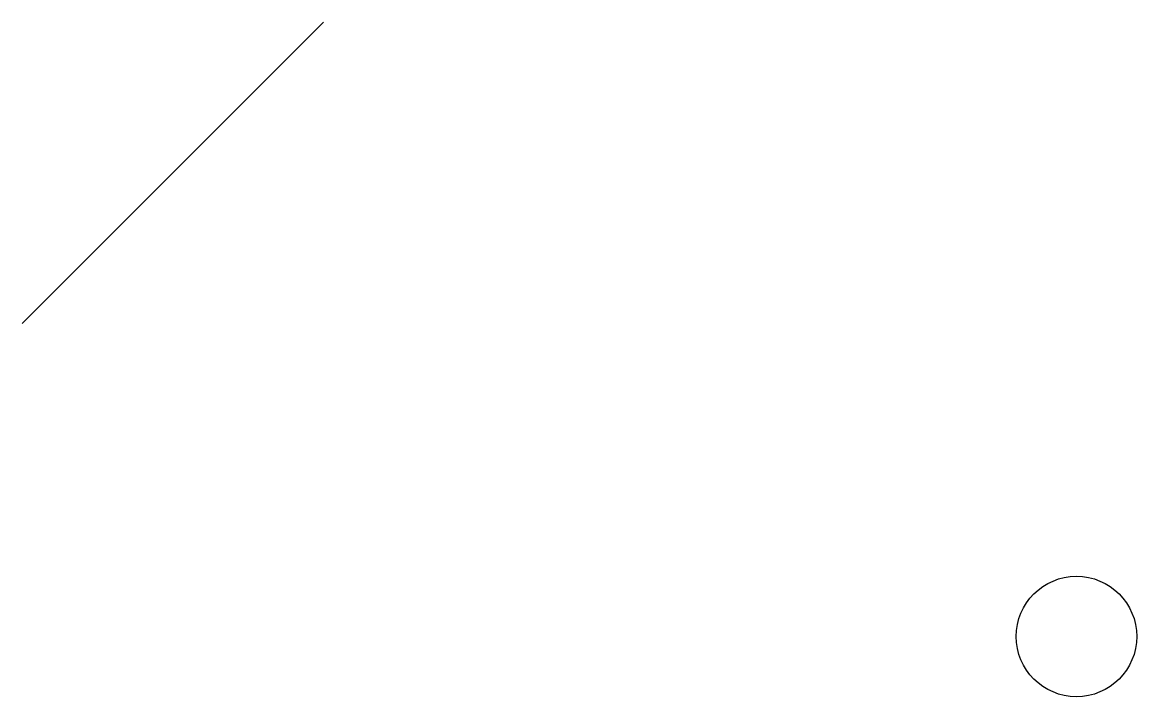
# Model space of a CAD drawing. Header units: inches. Extents: x 1.25 to 10.5, y -0.6 to 5.
import ezdxf

# ---------------------------------------------------------------- set-up
doc = ezdxf.new("R2010")
doc.units = ezdxf.units.IN

msp = doc.modelspace()

# ---------------------------------------------------------------- linework, layer by layer
msp.add_line((1.25, 2.5), (3.75, 5))
msp.add_circle((10, -0.1), 0.5)

doc.saveas('drawing.dxf')
